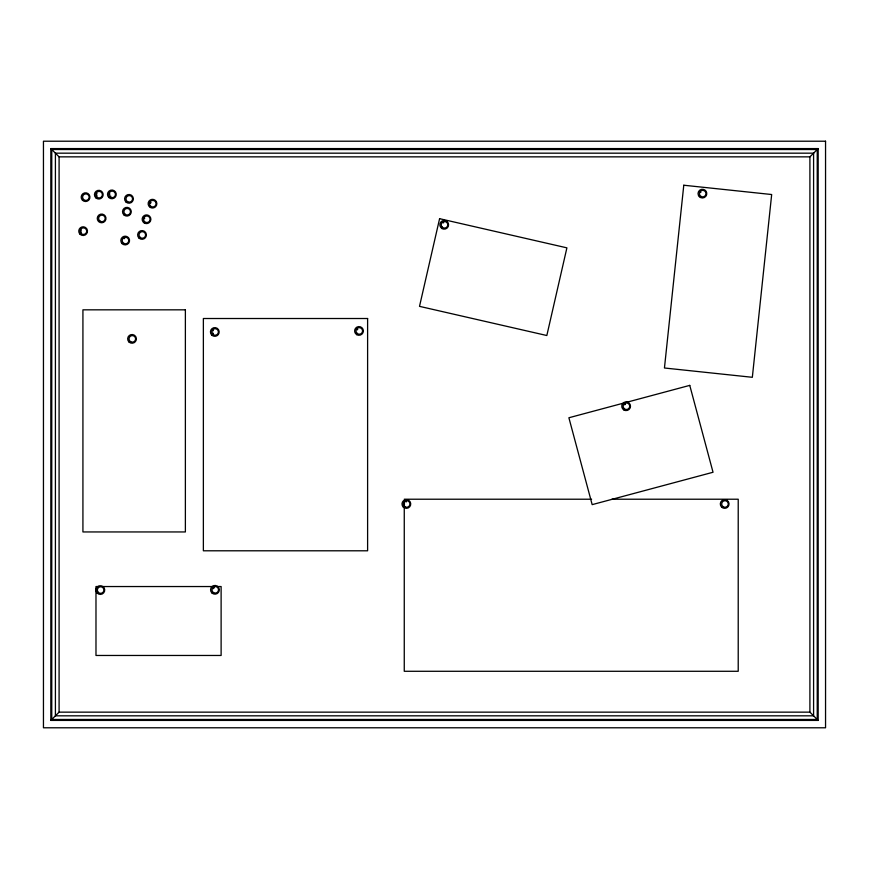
<?xml version="1.0" encoding="UTF-8"?>
<svg xmlns="http://www.w3.org/2000/svg" width="869" height="869" viewBox="0 0 869 869"><rect width="100%" height="100%" fill="white"/><g stroke="black" fill="none" stroke-linecap="round" stroke-linejoin="round"><path stroke-width="1.3" d="M50.826 720.412L59.092 712.145L809.908 712.145L818.174 720.412L818.174 148.588L50.826 148.588L50.826 720.412L818.174 720.412M50.826 148.588L59.092 156.855L809.908 156.855L818.174 148.588M404.259 499.219L591.604 499.219M611.961 499.219L738.216 499.219L738.216 671.281L404.259 671.281L404.259 507.344M98.675 586.542L95.981 586.542L95.981 655.465L221.117 655.465L221.117 586.542L217.087 586.542M102.716 586.542L213.046 586.542M809.908 156.855L809.908 712.145M59.092 156.855L59.092 712.145M700.599 192.527A2.183 2.183 0 0 1 700.935 192.071M96.991 195.764A2.183 2.183 0 0 1 96.774 195.243M96.774 194.113A2.183 2.183 0 0 1 96.991 193.581M110.863 196.285A2.183 2.183 0 0 1 110.417 195.938M109.776 194.395A2.183 2.183 0 0 1 109.852 193.83M150.456 203.118A2.183 2.183 0 0 1 150.674 202.586M150.641 203.118A2.183 2.183 0 0 1 150.858 202.586M443.201 222.909A2.183 2.183 0 0 1 443.722 222.692M144.482 218.684A2.183 2.183 0 0 1 144.699 218.162M624.67 404.682A2.183 2.183 0 0 1 625.126 404.335M624.854 404.682A2.183 2.183 0 0 1 625.3 404.335M404.552 505.074A2.183 2.183 0 0 1 404.335 504.552M404.335 503.423A2.183 2.183 0 0 1 404.552 502.89M405.877 501.88A2.183 2.183 0 0 1 406.442 501.804M81.306 232.24A2.183 2.183 0 0 1 81.089 231.719M81.089 230.589A2.183 2.183 0 0 1 81.306 230.057M357.365 329.84A2.183 2.183 0 0 1 357.713 329.384M213.133 588.726A2.183 2.183 0 0 1 213.481 588.27M213.937 587.922A2.183 2.183 0 0 1 214.458 587.705M124.18 238.649A2.183 2.183 0 0 1 124.701 238.432M213.339 333.511A2.183 2.183 0 0 1 212.992 333.055M212.992 330.883A2.183 2.183 0 0 1 213.339 330.426M683.784 185.227L664.448 368L752.337 377.298L771.672 194.526L683.784 185.227M439.595 218.684L419.51 306.355L546.829 335.521L566.903 247.85L439.595 218.684M689.758 385.38L568.891 417.761L592.169 504.639L713.036 472.258L689.758 385.38M825.55 141.213L43.45 141.213L43.45 727.787L825.55 727.787L825.55 141.213M817.24 149.522L51.76 149.522L51.76 719.478L817.24 719.478L817.24 149.522M813.59 153.172L55.41 153.172L55.41 715.828L813.59 715.828L813.59 153.172M185.379 309.831L82.924 309.831L82.924 531.947L185.379 531.947L185.379 309.831M367.609 318.51L203.368 318.51L203.368 550.794L367.609 550.794L367.609 318.51M721.596 507.072A4.367 4.356 0 0 0 728.895 505.117A4.367 4.356 0 0 0 723.551 499.773A4.367 4.356 0 0 0 721.596 507.072M723.334 506.823A3.28 3.28 0 0 0 728.255 503.987A3.28 3.28 0 0 0 723.334 501.141A3.28 3.28 0 0 0 723.334 506.823M128.938 341.952A4.367 4.356 0 0 0 136.237 339.996A4.367 4.356 0 0 0 130.904 334.663A4.367 4.356 0 0 0 128.938 341.952M130.676 341.713A3.28 3.28 0 0 0 135.597 338.867A3.28 3.28 0 0 0 130.676 336.031A3.28 3.28 0 0 0 130.676 341.713M699.328 196.698A4.367 4.356 0 0 0 706.627 194.743A4.367 4.356 0 0 0 701.283 189.399A4.367 4.356 0 0 0 699.328 196.698M701.055 196.448A3.28 3.28 0 0 0 705.976 193.613A3.28 3.28 0 0 0 701.055 190.778A3.28 3.28 0 0 0 701.055 196.448M82.479 200.25A4.367 4.356 0 0 0 89.779 198.295A4.367 4.356 0 0 0 84.434 192.951A4.367 4.356 0 0 0 82.479 200.25M83.533 199.479A3.28 3.28 0 0 0 89.029 198.013A3.28 3.28 0 0 0 85.01 193.993A3.28 3.28 0 0 0 83.533 199.479M95.72 197.752A4.367 4.356 0 0 0 103.02 195.807A4.367 4.356 0 0 0 97.686 190.463A4.367 4.356 0 0 0 95.72 197.752M96.774 196.991A3.28 3.28 0 0 0 102.27 195.525A3.28 3.28 0 0 0 98.251 191.506A3.28 3.28 0 0 0 96.774 196.991M108.799 197.48A4.367 4.356 0 0 0 116.098 195.525A4.367 4.356 0 0 0 110.754 190.181A4.367 4.356 0 0 0 108.799 197.48M109.852 196.709A3.28 3.28 0 0 0 115.338 195.243A3.28 3.28 0 0 0 111.33 191.223A3.28 3.28 0 0 0 109.852 196.709M125.896 201.934A4.367 4.356 0 0 0 133.196 199.979A4.367 4.356 0 0 0 127.862 194.634A4.367 4.356 0 0 0 125.896 201.934M127.634 201.695A3.28 3.28 0 0 0 132.555 198.849A3.28 3.28 0 0 0 127.634 196.014A3.28 3.28 0 0 0 127.634 201.695M98.534 221.497A4.367 4.356 0 0 0 105.833 219.542A4.367 4.356 0 0 0 100.489 214.208A4.367 4.356 0 0 0 98.534 221.497M100.261 221.258A3.28 3.28 0 0 0 105.192 218.412A3.28 3.28 0 0 0 100.261 215.577A3.28 3.28 0 0 0 100.261 221.258M150.315 207.452A4.367 4.356 0 0 0 156.855 203.683A4.367 4.356 0 0 0 150.315 199.903A4.367 4.356 0 0 0 150.315 207.452M150.467 205.996A3.28 3.28 0 0 0 155.953 204.53A3.28 3.28 0 0 0 151.934 200.511A3.28 3.28 0 0 0 150.467 205.996M442.039 228.569A4.367 4.356 0 0 0 448.578 224.799A4.367 4.356 0 0 0 442.039 221.019A4.367 4.356 0 0 0 442.039 228.569M442.191 227.113A3.28 3.28 0 0 0 447.676 225.647A3.28 3.28 0 0 0 443.657 221.628A3.28 3.28 0 0 0 442.191 227.113M144.341 223.029A4.367 4.356 0 0 0 150.88 219.249A4.367 4.356 0 0 0 144.341 215.479A4.367 4.356 0 0 0 144.341 223.029M144.493 221.573A3.28 3.28 0 0 0 149.979 220.107A3.28 3.28 0 0 0 145.959 216.088A3.28 3.28 0 0 0 144.493 221.573M623.953 409.994A4.367 4.356 0 0 0 630.503 406.225A4.367 4.356 0 0 0 623.953 402.445A4.367 4.356 0 0 0 623.953 409.994M624.105 408.539A3.28 3.28 0 0 0 629.601 407.072A3.28 3.28 0 0 0 625.582 403.053A3.28 3.28 0 0 0 624.105 408.539M97.263 593.147A4.367 4.356 0 0 0 104.562 591.192A4.367 4.356 0 0 0 99.218 585.847A4.367 4.356 0 0 0 97.263 593.147M98.316 592.376A3.28 3.28 0 0 0 103.802 590.909A3.28 3.28 0 0 0 99.783 586.89A3.28 3.28 0 0 0 98.316 592.376M403.281 507.072A4.367 4.356 0 0 0 410.581 505.117A4.367 4.356 0 0 0 405.236 499.773A4.367 4.356 0 0 0 403.281 507.072M405.019 506.823A3.28 3.28 0 0 0 409.94 503.987A3.28 3.28 0 0 0 405.019 501.141A3.28 3.28 0 0 0 405.019 506.823M80.035 234.228A4.367 4.356 0 0 0 87.335 232.284A4.367 4.356 0 0 0 82.001 226.939A4.367 4.356 0 0 0 80.035 234.228M81.089 233.468A3.28 3.28 0 0 0 86.585 232.001A3.28 3.28 0 0 0 82.566 227.982A3.28 3.28 0 0 0 81.089 233.468M123.811 214.806A4.367 4.356 0 0 0 131.11 212.851A4.367 4.356 0 0 0 125.766 207.517A4.367 4.356 0 0 0 123.811 214.806M124.864 214.046A3.28 3.28 0 0 0 130.361 212.579A3.28 3.28 0 0 0 126.342 208.56A3.28 3.28 0 0 0 124.864 214.046M356.811 334.706A4.367 4.356 0 0 0 363.361 330.926A4.367 4.356 0 0 0 356.811 327.157A4.367 4.356 0 0 0 356.811 334.706M356.963 333.251A3.28 3.28 0 0 0 362.46 331.784A3.28 3.28 0 0 0 358.441 327.765A3.28 3.28 0 0 0 356.963 333.251M211.862 592.897A4.367 4.356 0 0 0 219.162 590.942A4.367 4.356 0 0 0 213.817 585.597A4.367 4.356 0 0 0 211.862 592.897M213.6 592.647A3.28 3.28 0 0 0 218.521 589.812A3.28 3.28 0 0 0 213.6 586.977A3.28 3.28 0 0 0 213.6 592.647M122.105 243.624A4.367 4.356 0 0 0 129.405 241.669A4.367 4.356 0 0 0 124.071 236.325A4.367 4.356 0 0 0 122.105 243.624M123.843 243.374A3.28 3.28 0 0 0 128.764 240.539A3.28 3.28 0 0 0 123.843 237.693A3.28 3.28 0 0 0 123.843 243.374M211.721 335.054A4.367 4.356 0 0 0 219.021 333.099A4.367 4.356 0 0 0 213.687 327.754A4.367 4.356 0 0 0 211.721 335.054M212.775 334.283A3.28 3.28 0 0 0 218.271 332.816A3.28 3.28 0 0 0 214.252 328.797A3.28 3.28 0 0 0 212.775 334.283M138.931 238.03A4.367 4.356 0 0 0 146.231 236.075A4.367 4.356 0 0 0 140.887 230.73A4.367 4.356 0 0 0 138.931 238.03M139.985 237.259A3.28 3.28 0 0 0 145.481 235.792A3.28 3.28 0 0 0 141.462 231.773A3.28 3.28 0 0 0 139.985 237.259"/></g></svg>
